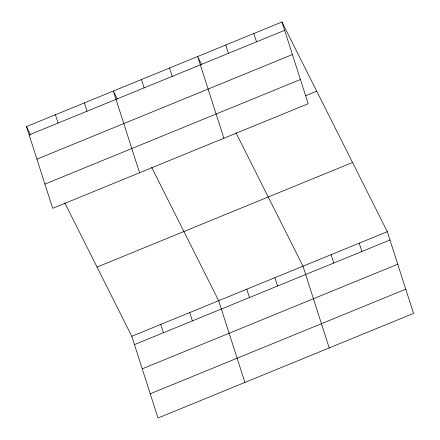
<?xml version="1.0" encoding="UTF-8"?>
<svg xmlns="http://www.w3.org/2000/svg" width="440" height="440" viewBox="0 0 440 440"><rect width="100%" height="100%" fill="white"/><g stroke="black" fill="none" stroke-linecap="round" stroke-linejoin="round"><path stroke-width="0.66" d="M281.969 22L308.209 103.725L52.696 208.329L26.461 126.605L281.969 22L387.305 231.671L413.54 313.395L158.031 418L131.791 336.276L64.801 202.923M29.134 134.932L284.642 30.327M36.911 159.154L292.418 54.549M44.919 184.107L300.432 79.503M305.486 95.793L316.729 91.19M97.031 267.086L352.545 162.481M131.791 336.276L387.305 231.671M134.47 344.608L389.978 240.004M142.246 368.825L397.755 264.22M150.255 393.778L405.768 289.179M201.614 64.41L197.648 56.518L223.889 138.243M235.994 132.842L302.984 266.189L329.225 347.914M117.293 98.929L113.333 91.036L139.568 172.761M151.673 167.36L218.669 300.713L244.904 382.437M26.461 126.605L30.729 135.102M359.2 243.177L361.873 251.51M331.089 254.683L333.768 263.016M253.864 33.506L256.537 41.833M225.759 45.012L228.431 53.345M274.879 277.701L277.552 286.027M246.774 289.207L249.447 297.534M169.543 68.024L172.216 76.357M141.438 79.53L144.111 87.863M189.712 312.565L192.385 320.898M160.749 324.423L163.427 332.75M84.376 102.894L87.049 111.221M55.418 114.747L58.091 123.079"/></g></svg>
